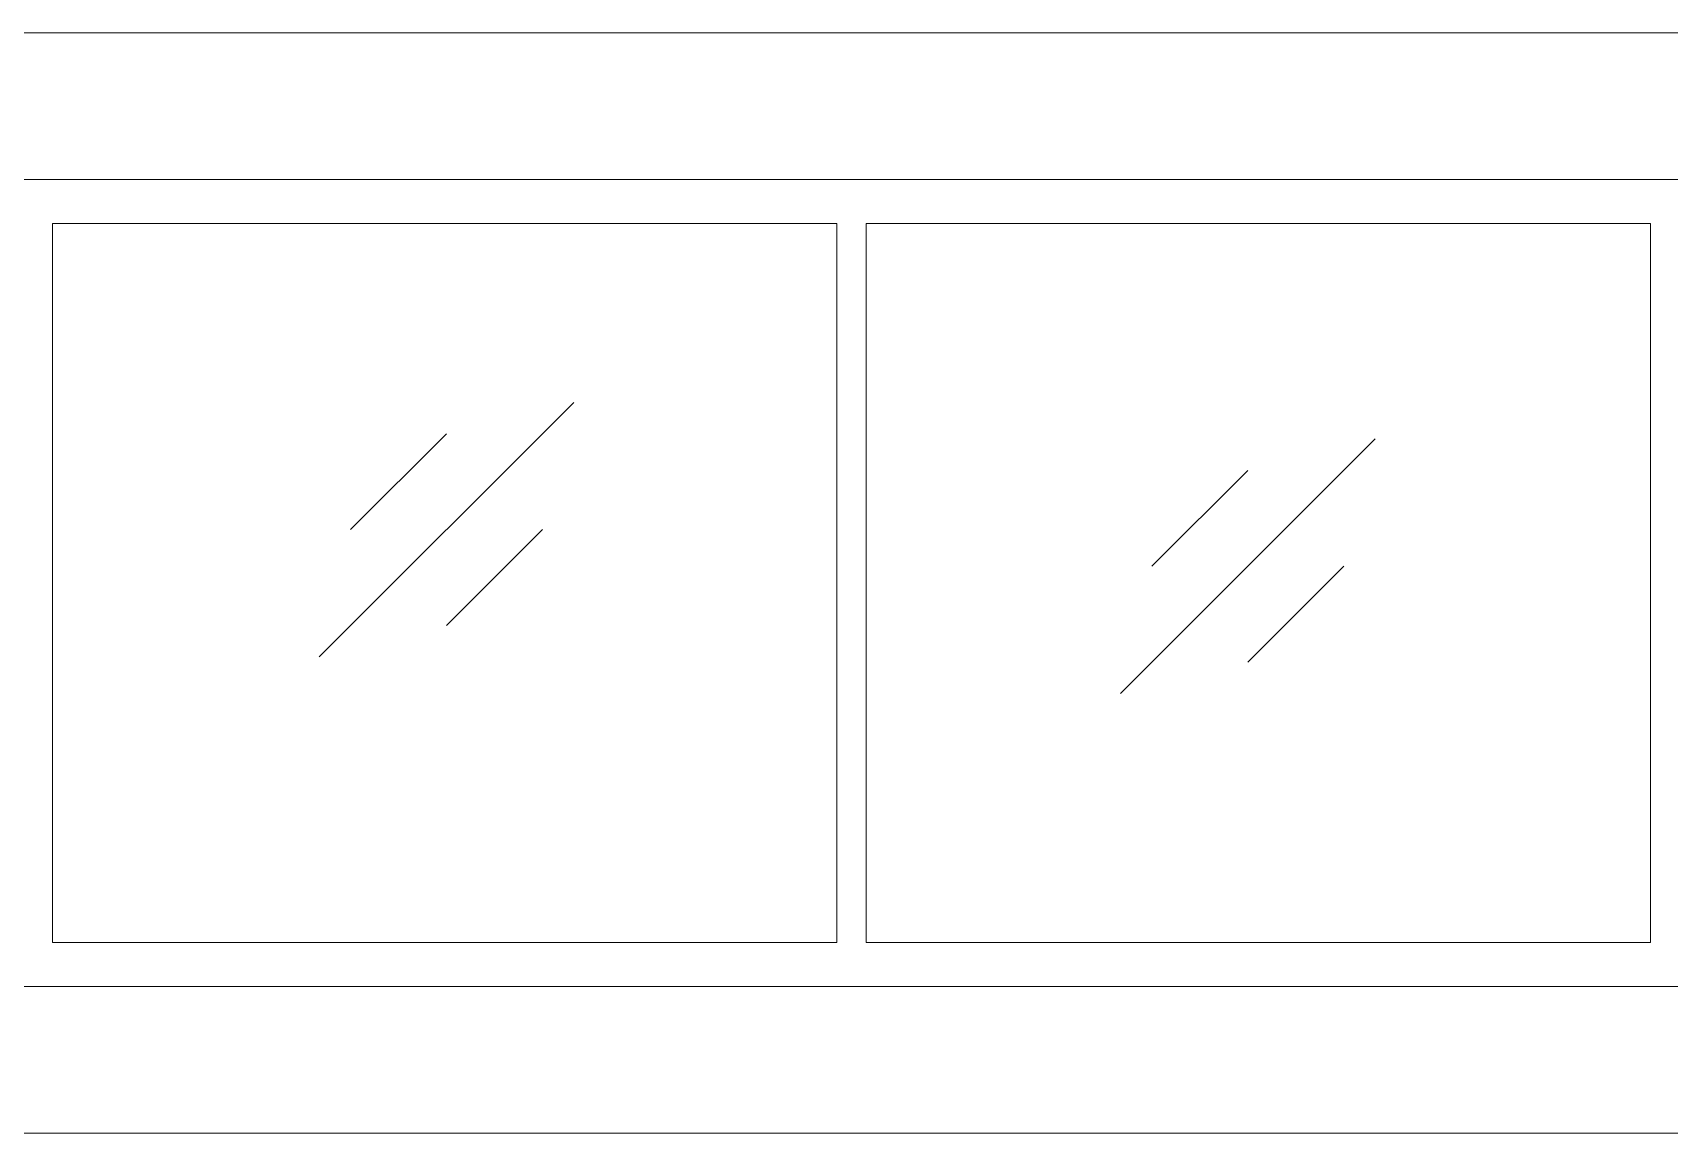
# Model space of a CAD drawing. Header units: inches. Extents: x -6800 to 96653, y -25814 to 17379.
# Drawn here: x 85491 to 85546.7, y -17850.4 to -17812.9 of the extents above; entities that cross this region are included whole.
import ezdxf

# ---------------------------------------------------------------- set-up
doc = ezdxf.new("R2010")
doc.units = ezdxf.units.IN
doc.header["$MEASUREMENT"] = 0
for name, color, linetype, lineweight in [('Door ele', 20, 'Continuous', 15), ('ele back', 51, 'Continuous', 15), ('Opening elevation', 130, 'Continuous', 9), ('Win ele', 211, 'Continuous', 15)]:
    doc.layers.add(name, color=color, linetype=linetype, lineweight=lineweight)

msp = doc.modelspace()

# ---------------------------------------------------------------- linework, layer by layer
at = {"layer": 'Door ele', "transparency": 33554651}
for p, q in [((85461.952, -17850.45), (85575.809, -17850.45)), ((85574.384, -17850.45), (85463.377, -17850.45))]:
    msp.add_line(p, q, dxfattribs=at)
at = {"layer": 'ele back', "transparency": 33554651}
for p, q in [((85433.809, -17812.95), (85779.809, -17812.95)), ((85433.809, -17817.95), (85779.809, -17817.95)), ((85461.952, -17845.45), (85575.809, -17845.45))]:
    msp.add_line(p, q, dxfattribs=at)
at = {"layer": 'Opening elevation', "lineweight": 5, "transparency": 33554526}
for p, q in [((85500.753, -17834.218), (85509.425, -17825.546)), ((85501.822, -17829.882), (85505.089, -17826.615)), ((85528.049, -17835.464), (85536.72, -17826.793)), ((85529.117, -17831.129), (85532.384, -17827.862)), ((85505.089, -17833.149), (85508.356, -17829.882)), ((85532.384, -17834.396), (85535.651, -17831.129))]:
    msp.add_line(p, q, dxfattribs=at)
at = {"layer": 'Win ele', "transparency": 33554651}
for p, q in [((85491.666, -17819.45), (85518.38, -17819.45)), ((85491.666, -17819.45), (85491.666, -17843.95)), ((85518.38, -17819.45), (85518.38, -17843.95)), ((85519.38, -17819.45), (85546.095, -17819.45)), ((85519.38, -17819.45), (85519.38, -17843.95)), ((85546.095, -17819.45), (85546.095, -17843.95)), ((85518.38, -17843.95), (85491.666, -17843.95)), ((85546.095, -17843.95), (85519.38, -17843.95))]:
    msp.add_line(p, q, dxfattribs=at)
msp.add_lwpolyline([(85461.952, -17817.95), (85575.809, -17817.95), (85575.809, -17845.45), (85461.952, -17845.45)], close=True, dxfattribs=at)

doc.saveas('drawing.dxf')
